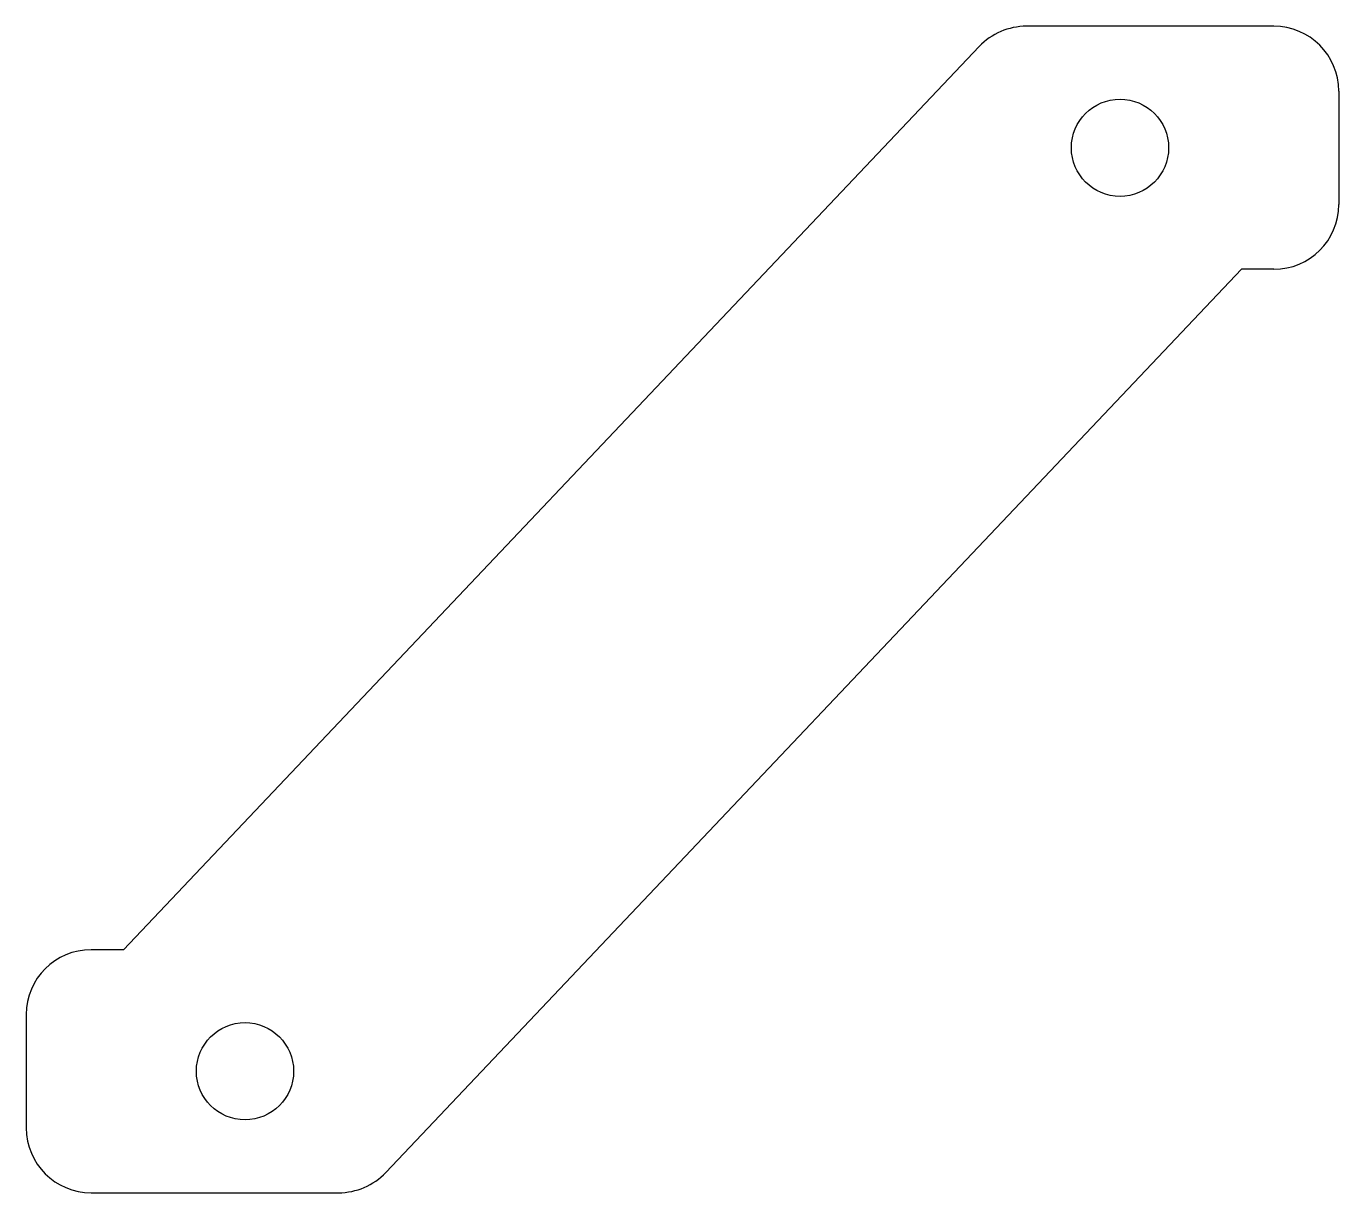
# Model space of a CAD drawing. Extents: x -37.5 to 3, y -36 to 0.
import ezdxf

# ---------------------------------------------------------------- set-up
doc = ezdxf.new("R2010")
doc.units = 0
doc.layers.add('VISIBLE', color=7, linetype='CONTINUOUS')

msp = doc.modelspace()

# ---------------------------------------------------------------- linework, layer by layer
at = {"layer": 'VISIBLE'}
for p, q in [((1, 0), (-6.64, 0)), ((-34.5, -28.5), (-8.092, -0.625)), ((3, -2), (3, -5.5)), ((-26.408, -35.375), (0, -7.5)), ((1, -7.5), (0, -7.5)), ((-34.5, -28.5), (-35.5, -28.5)), ((-37.5, -30.5), (-37.5, -34)), ((-35.5, -36), (-27.86, -36))]:
    msp.add_line(p, q, dxfattribs=at)
for centre in [(-3.75, -3.75), (-30.75, -32.25)]:
    msp.add_circle(centre, 1.5, dxfattribs=at)
for centre, start, end in [((-6.64, -2), 90, 136.5482), ((1, -2), 0, 90), ((1, -5.5), 270, 0), ((-35.5, -30.5), 90, 180), ((-35.5, -34), 180, 270), ((-27.86, -34), 270, 316.5482)]:
    msp.add_arc(centre, 2, start, end, dxfattribs=at)

doc.saveas('drawing.dxf')
